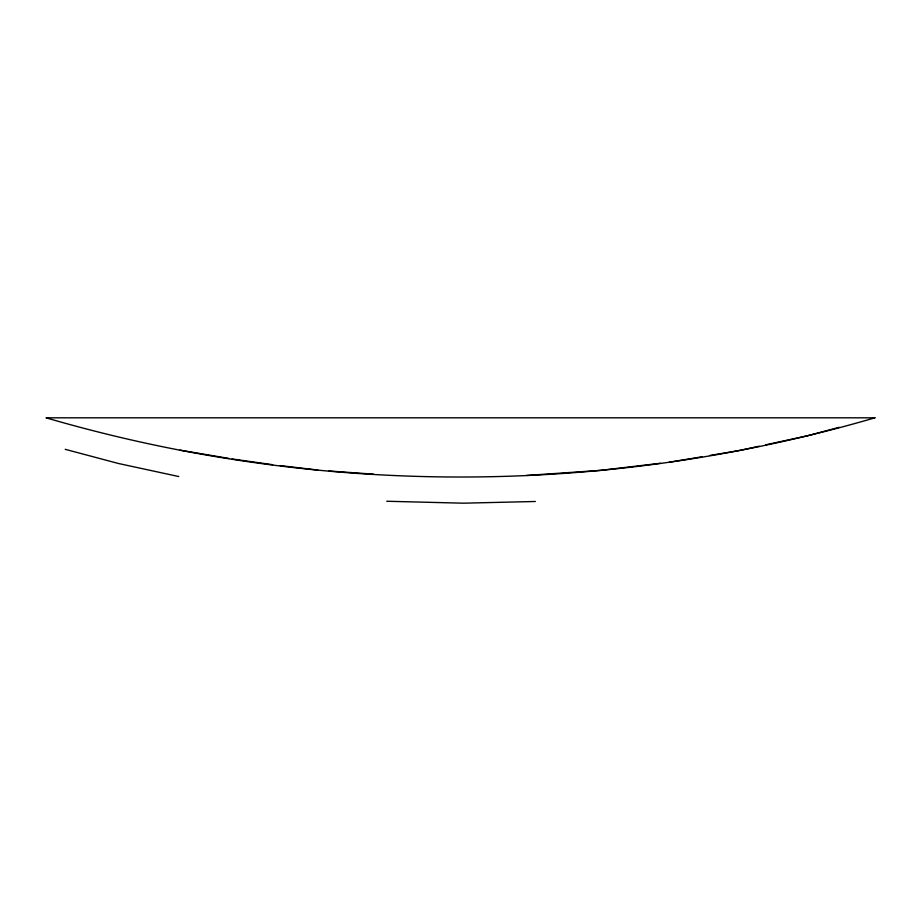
<?xml version="1.0" encoding="UTF-8"?>
<svg xmlns="http://www.w3.org/2000/svg" width="921" height="921" viewBox="0 0 921 921"><rect width="100%" height="100%" fill="white"/><g stroke="black" fill="none" stroke-linecap="round" stroke-linejoin="round"><path stroke-width="1.38" d="M839.192 427.332L807.303 435.817L765.662 444.82M759.192 446.225L738.872 450.611L709.895 455.446M701.883 456.793L669.348 462.204M660.438 463.263L600.308 470.401L526.559 475.455M535.331 501.485L463.401 503.188L386.751 501.254M328.97 470.988L373.523 474.165M272.662 464.702L232.057 458.957M280.341 465.612L317.883 470.067M228.88 458.428L179.952 450.139M178.778 476.537L118.544 463.516L65.207 449.321M874.95 417.812L46.05 417.812A1480.174 1480.174 0 0 0 874.95 417.812"/></g></svg>
